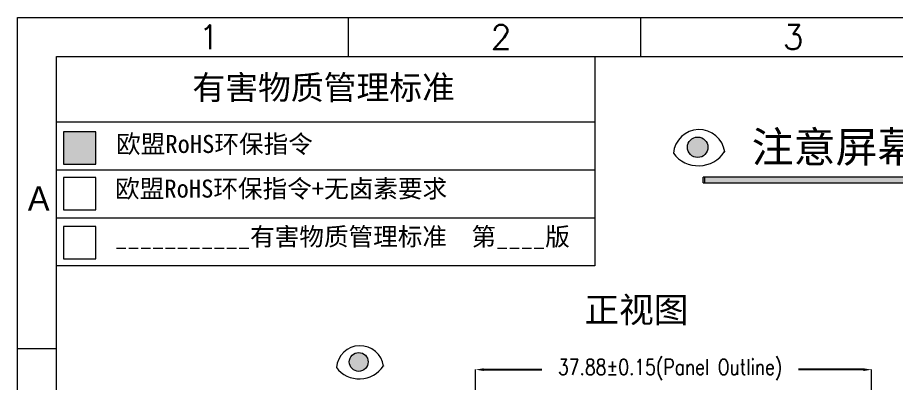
# Model space of a CAD drawing. Header units: millimetres. Extents: x 1134 to 2336, y -9 to 314.
# Drawn here: x 1472 to 1555.9, y 279.3 to 314.2 of the extents above; entities that cross this region are included whole.
import ezdxf

# ---------------------------------------------------------------- set-up
doc = ezdxf.new("R2010")
doc.units = ezdxf.units.MM
doc.layers.get('Defpoints').update_dxf_attribs({"lineweight": 5})
for name, color, linetype, lineweight in [('DIM', 3, 'Continuous', 5), ('TFPC', 50, 'Continuous', 5), ('图框', 7, 'Continuous', 5)]:
    doc.layers.add(name, color=color, linetype=linetype, lineweight=lineweight)
doc.styles.add('RD', font='ROMAND.shx', dxfattribs={"width": 0.8})
doc.styles.get("Standard").update_dxf_attribs({"font": 'txt', "bigfont": 'gbcbig.shx'})
doc.dimstyles.new('DIM', dxfattribs={"dimtxt": 0.8, "dimasz": 0.8, "dimexe": 0, "dimexo": 0.5, "dimgap": 0.11, "dimtad": 0, "dimzin": 1, "dimdsep": 46, "dimtxsty": 'RD', "dimcen": 0, "dimclrd": 256, "dimclre": 256, "dimclrt": 256, "dimadec": 0, "dimazin": 0, "dimtm": 1e-09, "dimtfac": 1, "dimtofl": 0, "dimtmove": 0, "dimatfit": 3, "dimfxl": 1, "dimlwe": -1, "dimarcsym": 0})

# ---------------------------------------------------------------- blocks, each defined once
blk = doc.blocks.new('*D16')
at = {"layer": 'Defpoints', "color": 0, "lineweight": 5, "transparency": 16777216}
for p in [(1553.643, 280.519), (1553.643, 266.225), (1515.763, 265.867)]:
    blk.add_point(p, dxfattribs=at)
at = {"layer": 'DIM', "transparency": 16777216}
for p, q in [((1515.763, 266.367), (1515.763, 280.519)), ((1553.643, 266.725), (1553.643, 280.519))]:
    blk.add_line(p, q, dxfattribs=at)
at = {"layer": 'DIM', "lineweight": -2, "transparency": 16777216}
for p, q in [((1516.563, 280.519), (1522.099, 280.519)), ((1552.843, 280.519), (1546.662, 280.519))]:
    blk.add_line(p, q, dxfattribs=at)
at = {"layer": 'DIM', "lineweight": 5, "transparency": 16777216}
for points in [[(1516.563, 280.652), (1516.563, 280.386), (1515.763, 280.519)], [(1552.843, 280.652), (1552.843, 280.386), (1553.643, 280.519)]]:
    blk.add_solid(points, dxfattribs=at)
at = {"layer": 'DIM', "lineweight": 5, "transparency": 16777216, "insert": (1534.38, 280.519), "char_height": 1.5, "attachment_point": 5, "style": 'RD'}
blk.add_mtext('\\A1;37.88±0.15(Panel Outline)', dxfattribs=at)

msp = doc.modelspace()

# ---------------------------------------------------------------- hatches: boundary and pattern name
at = {"layer": 'DIM', "lineweight": 5}
h = msp.add_hatch(color=2, dxfattribs=at)
h.dxf.hatch_style = 1
h.paths.add_polyline_path([(1584.014, 298.379), (1584.014, 298.923), (1537.533, 298.923), (1537.533, 298.379)])
h = msp.add_hatch(color=2, dxfattribs=at)
h.dxf.hatch_style = 1
h.paths.add_polyline_path([(1584.185, 298.379), (1584.185, 298.923), (1537.705, 298.923), (1537.705, 298.379)])
at = {"layer": 'TFPC', "lineweight": 5}
h = msp.add_hatch(color=1, dxfattribs=at)
h.dxf.hatch_style = 1
h.paths.add_polyline_path([(1537.993, 301.794, 1), (1536.031, 301.794, 1)])
h = msp.add_hatch(color=1, dxfattribs=at)
h.dxf.hatch_style = 1
h.paths.add_polyline_path([(1505.502, 281.256, 1), (1503.7, 281.256, 1)])
at = {"layer": '图框', "lineweight": 5}
msp.add_hatch(color=3, dxfattribs=at).paths.add_polyline_path([(1476.365, 303.281), (1476.365, 300.183), (1479.463, 300.183), (1479.463, 303.281)])

# ---------------------------------------------------------------- linework, layer by layer
at = {"layer": 'DIM', "color": 2, "lineweight": 5}
for p, q in [((1584.014, 298.923), (1537.533, 298.923)), ((1537.533, 298.379), (1537.533, 298.923)), ((1584.185, 298.923), (1537.705, 298.923)), ((1537.705, 298.379), (1537.705, 298.923)), ((1537.533, 298.379), (1584.014, 298.379)), ((1537.705, 298.379), (1584.185, 298.379))]:
    msp.add_line(p, q, dxfattribs=at)
at = {"layer": 'TFPC', "color": 2, "lineweight": 5}
for points in [[(1534.688, 301.223, 0.520567), (1539.581, 301.373, 0.520567), (1539.581, 301.373, 0.520567), (1539.6, 301.356, 0.891864)], [(1502.467, 280.732, 0.520567), (1506.96, 280.869, 0.520567), (1506.96, 280.869, 0.520567), (1506.977, 280.854, 0.891864)]]:
    msp.add_lwpolyline(points, format="xyb", close=True, dxfattribs=at)
for centre, radius in [((1537.012, 301.794), 0.981), ((1504.601, 281.256), 0.901)]:
    msp.add_circle(centre, radius, dxfattribs=at)
at = {"layer": '图框', "color": 7, "linetype": 'ByBlock', "lineweight": 5, "ltscale": 0.55}
for p, q in [((1503.638, 310.478), (1503.638, 314.203)), ((1531.568, 310.478), (1531.568, 314.203)), ((1475.707, 114.939), (1475.707, 310.478)), ((1475.707, 310.478), (1755.01, 310.478)), ((1471.983, 282.544), (1475.707, 282.544))]:
    msp.add_line(p, q, dxfattribs=at)
msp.add_lwpolyline([(1471.983, 314.203), (1758.734, 314.203), (1758.734, 111.214), (1471.983, 111.214)], close=True, dxfattribs=at)
at = {"layer": '图框', "color": 1, "lineweight": 5}
for points in [[(1475.707, 310.478), (1527.165, 310.478), (1527.165, 290.448), (1475.707, 290.448)], [(1476.365, 300.183), (1479.463, 300.183), (1479.463, 303.281), (1476.365, 303.281)], [(1476.365, 295.809), (1479.463, 295.809), (1479.463, 298.907), (1476.365, 298.907)], [(1476.365, 291.111), (1479.463, 291.111), (1479.463, 294.209), (1476.365, 294.209)]]:
    msp.add_lwpolyline(points, close=True, dxfattribs=at)
at = {"layer": '图框', "color": 1, "linetype": 'Continuous', "lineweight": 5}
for points in [[(1475.707, 304.219), (1527.165, 304.219)], [(1475.707, 299.628), (1527.165, 299.628)], [(1475.707, 295.038), (1527.165, 295.038)]]:
    msp.add_lwpolyline(points, dxfattribs=at)

# ---------------------------------------------------------------- texts
at = {"layer": 'DIM', "color": 2, "lineweight": 5, "insert": (1540.177, 303.29), "char_height": 2.94053, "width": 41.39485, "attachment_point": 1}
msp.add_mtext('{\\fSimSun|b0|i0|c134|p2; 注意屏幕的扫描方式}', dxfattribs=at)
at = {"layer": '图框', "color": 7, "linetype": 'ByBlock', "lineweight": 5, "ltscale": 0.55, "width": 3.96258}
for s, insert, char_height, attachment_point in [('1', (1489.289, 313.501), 2.328, 1), ('2', (1517.219, 313.501), 2.328, 1), ('3', (1545.15, 313.501), 2.328, 1), ('{\\f\uffd0ￂﾼﾚￃ\ufff7\ufff3w|b0|i0|c136|p54;A}', (1472.965, 295.736), 2.32786, 7)]:
    msp.add_mtext(s, dxfattribs=dict(at, insert=insert, char_height=char_height, attachment_point=attachment_point))
at = {"layer": '图框', "color": 1, "lineweight": 5, "attachment_point": 1}
for s, insert, char_height, width in [('{\\fSimSun|b1|i0|c134|p2;有害物质管理标准}', (1488.7, 308.66), 2.29997, 27.73183), ('{\\fSimSun|b0|i0|c134|p2;欧盟RoHS环保指令}', (1481.405, 302.971), 1.72498, 19.80881), ('{\\fSimSun|b0|i0|c134|p2;欧盟RoHS环保指令+无卤素要求}', (1481.308, 298.703), 1.72498, 34.12334), ('{\\fSimSun|b0|i0|c134|p2;___________有害物质管理标准  第____版}', (1481.308, 294.112), 1.72498, 45.67357), ('{\\fSimSun|b0|i0|c134|p2;正视图}', (1526.18, 287.465), 2.43019, 22.62382)]:
    msp.add_mtext(s, dxfattribs=dict(at, insert=insert, char_height=char_height, width=width))

# ---------------------------------------------------------------- dimensions: what is measured, and where the dimension line sits
at = {"layer": 'DIM', "lineweight": 5}
dim = msp.add_linear_dim(base=(1553.643, 280.519), p1=(1515.763, 265.867), p2=(1553.643, 266.225), text='<>(Panel Outline)', dimstyle='DIM', override={"dimtxt": 1.5, "dimgap": 0.11, "dimtol": 1, "dimlim": 0, "dimtp": 0.15, "dimtm": 0.15, "dimtfac": 1, "dimtdec": 3, "dimfxl": 0.8, "dimtolj": 1, "dimarcsym": 1}, dxfattribs=at)
dim.commit()
dim.dimension.update_dxf_attribs({"geometry": '*D16', "text_midpoint": (1534.38, 280.519), "dimtype": 160})

doc.saveas('drawing.dxf')
